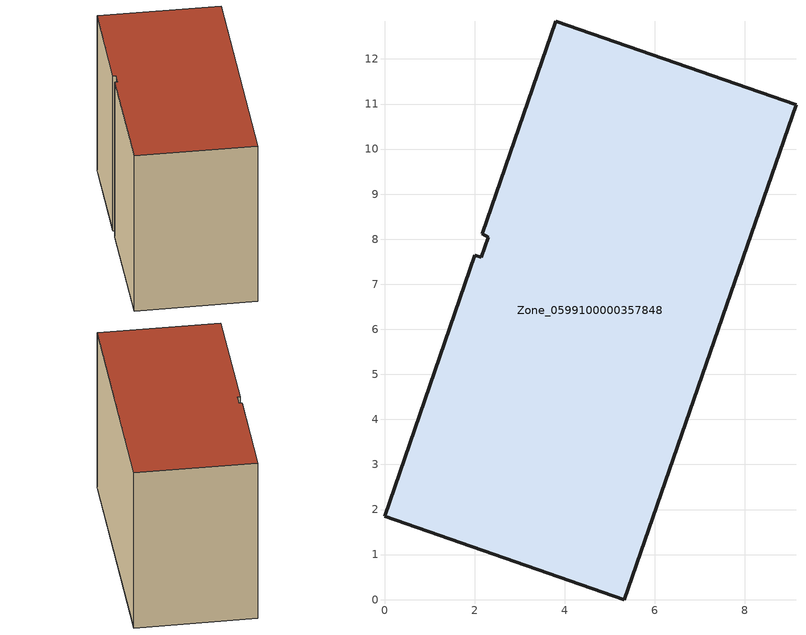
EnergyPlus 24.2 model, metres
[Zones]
Zone_0599100000357848
 floor ground (C_G): 2.14,7.6 2.3,8.04 2.17,8.12 3.81,12.83 9.13,10.98 5.32,0 0,1.85 2.01,7.64 z0
 wall outside (C_F): 3.81,12.83 2.17,8.12 2.3,8.04 2.14,7.6 2.01,7.64 0,1.85 5.32,0 9.13,10.98 3.81,12.83 z0:8.36
 roof outside (C_R): 2.3,8.04 2.14,7.6 2.01,7.64 0,1.85 5.32,0 9.13,10.98 3.81,12.83 2.17,8.12 z8.36
[BUILDING]
Pand.0599100000357848: North Axis=0; Terrain=City; Loads Convergence Tolerance Value=0.04; Temperature Convergence Tolerance Value=0.4; Solar Distribution=FullExterior; Maximum Number of Warmup Days=25; Minimum Number of Warmup Days=1
[Site:Location]
Rotterdam.The.Hague.AP_ZH_NLD Design_Conditions: Latitude=51.96; Longitude=4.45; Time Zone=1; Elevation=-4.5
[SITE:GROUNDTEMPERATURE:BUILDINGSURFACE]
18, 18, 18, 18, 18, 18, 18, 18, 18, 18, 18, 18
[MATERIAL] Thermal Absorptance=0.9; Solar Absorptance=0.7; Visible Absorptance=0.7
Name | Roughness | Thickness | Conductivity | Density | Specific Heat
G.TC.1992-2005 | MediumSmooth | 0.15 | 0.06 | 540 | 1210
F.TC.1992-2005 | Rough | 0.3 | 0.12 | 1920 | 840
R.TC.1992-2005 | MediumRough | 0.2 | 0.08 | 1500 | 1000
[CONSTRUCTION]
C_G: G.TC.1992-2005
C_F: F.TC.1992-2005
C_R: R.TC.1992-2005
[ZONE]
Zone_0599100000357848: Type=1; Multiplier=1; Ceiling Height=Autocalculate; Volume=Autocalculate; Floor Area=autocalculate; Part of Total Floor Area=Yes
[ZONEINFILTRATION:DESIGNFLOWRATE]
Infil_Zone_0599100000357848: Zone or ZoneList or Space or SpaceList=Zone_0599100000357848; Schedule=AlwaysOn; Design Flow Rate Calculation Method=Flow/Area; Flow Rate per Floor Area=0.0015; Constant Term Coefficient=1; Temperature Term Coefficient=0; Velocity Term Coefficient=0; Velocity Squared Term Coefficient=0
[HVACTEMPLATE:ZONE:IDEALLOADSAIRSYSTEM]
Zone_0599100000357848: Maximum Heating Supply Air Temperature=50; Minimum Cooling Supply Air Temperature=13; Maximum Heating Supply Air Humidity Ratio=0.0156; Minimum Cooling Supply Air Humidity Ratio=0.0077; Heating Limit=NoLimit; Cooling Limit=NoLimit; Dehumidification Control Type=ConstantSensibleHeatRatio; Cooling Sensible Heat Ratio=0.7; Dehumidification Setpoint=60; Humidification Control Type=None; Humidification Setpoint=30; Outdoor Air Method=None; Outdoor Air Flow Rate per Person=0.00944; Outdoor Air Flow Rate per Zone Floor Area=0; Outdoor Air Flow Rate per Zone=0; Demand Controlled Ventilation Type=None; Outdoor Air Economizer Type=NoEconomizer; Heat Recovery Type=None; Sensible Heat Recovery Effectiveness=0.7; Latent Heat Recovery Effectiveness=0.65
[ZONECONTROL:THERMOSTAT]
ThermostatControl_Zone_0599100000357848: Zone or ZoneList=Zone_0599100000357848; Control Type Schedule=DualSetpointControlType; Control 1=Thermostat_Zone_0599100000357848; Temperature Difference Between Cutout And Setpoint=0
[THERMOSTATSETPOINT:DUALSETPOINT]
Thermostat_Zone_0599100000357848: Heating Setpoint Temperature Schedule=HeatingSetpoint_Zone_0599100000357848; Cooling Setpoint Temperature Schedule=CoolingSetpoint_Zone_0599100000357848
[SCHEDULE:COMPACT]
HeatingSetpoint_Zone_0599100000357848: Through: 12/31, For: AllDays, Until: 24:00, 21
CoolingSetpoint_Zone_0599100000357848: Through: 12/31, For: AllDays, Until: 24:00, 24
DualSetpointControlType: Through: 12/31, For: AllDays, Until: 24:00, 4
AlwaysOn: Through: 12/31, For: AllDays, Until: 24:00, 1
